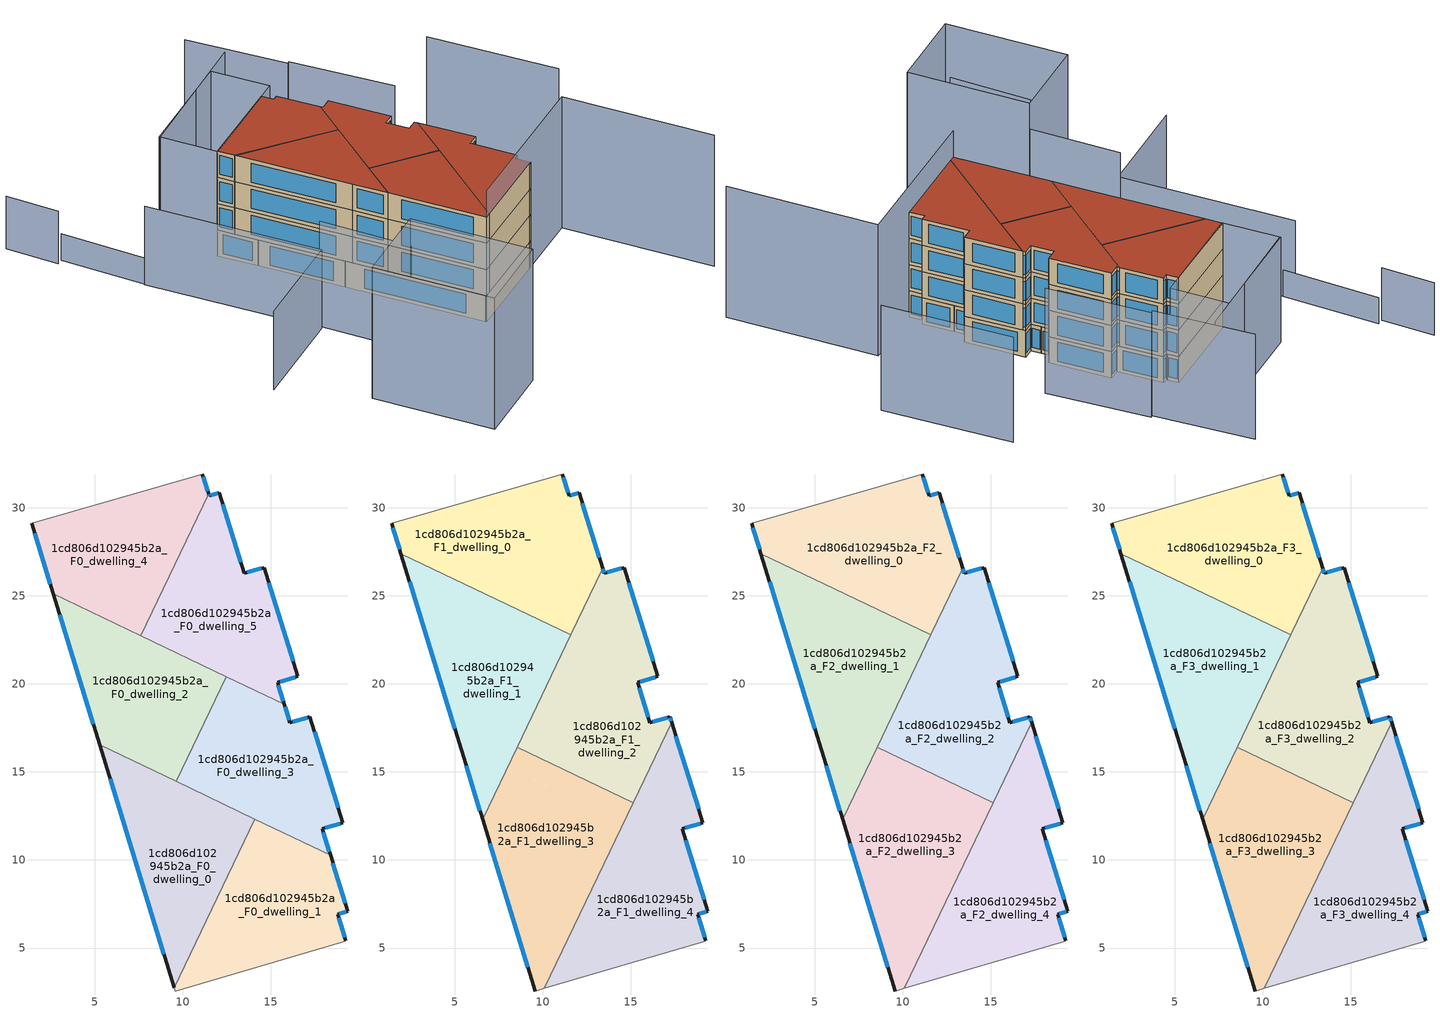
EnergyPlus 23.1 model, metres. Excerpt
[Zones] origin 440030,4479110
1cd806d102945b2a_F0_dwelling_0
 floor ground (EU_floor_Construction): 14.08,12.33 9.49,2.75 5.28,16.53 z0
 wall outside (EU_wall_Construction): 5.28,16.53 9.49,2.75 z0:3
 wall to 1cd806d102945b2a_F0_dwelling_1 (EU_wall_Construction): 9.49,2.75 14.08,12.33 z0:3
 wall to 1cd806d102945b2a_F0_dwelling_3 (EU_wall_Construction): 14.08,12.33 9.61,14.46 z0:3
 wall to 1cd806d102945b2a_F0_dwelling_2 (EU_wall_Construction): 9.61,14.46 5.28,16.53 z0:3
 window (EU_Window_Construction): 5.87,14.62 8.91,4.66 z0.42:2.58
 ceiling adiabatic (EU_roof_Construction): 9.49,2.75 14.08,12.33 7.98,15.24 6.57,12.3 z3
1cd806d102945b2a_F0_dwelling_1
 floor ground (EU_floor_Construction): 18.38,10.27 19.36,7.09 18.79,6.93 19.26,5.41 19.02,5.34 9.55,2.56 9.49,2.75 14.08,12.33 z0
 wall outside (EU_wall_Construction): 19.26,5.41 18.79,6.93 19.36,7.09 18.38,10.27 z0:3
 wall adiabatic (EU_wall_Construction): 9.49,2.75 9.55,2.56 19.02,5.34 19.26,5.41 z0:3
 wall to 1cd806d102945b2a_F0_dwelling_3 (EU_wall_Construction): 18.38,10.27 14.08,12.33 z0:3
 window (EU_Window_Construction): 19.19,5.62 18.85,6.72 / 19.23,7.53 18.52,9.83 / 18.87,6.95 19.28,7.07 z0.42:2.58
1cd806d102945b2a_F0_dwelling_2
 floor ground (EU_floor_Construction): 12.46,20.42 9.61,14.46 5.28,16.53 2.64,25.11 z0
 wall outside (EU_wall_Construction): 2.64,25.11 5.28,16.53 z0:3
 wall to 1cd806d102945b2a_F0_dwelling_3 (EU_wall_Construction): 9.61,14.46 12.46,20.42 z0:3
 wall to 1cd806d102945b2a_F0_dwelling_4 (EU_wall_Construction): 7.62,22.73 2.64,25.11 z0:3
 wall to 1cd806d102945b2a_F0_dwelling_5 (EU_wall_Construction): 12.46,20.42 7.62,22.73 z0:3
 window (EU_Window_Construction): 3.01,23.92 4.91,17.72 z0.42:2.58
1cd806d102945b2a_F0_dwelling_3
 floor ground (EU_floor_Construction): 17.22,18.13 19.09,12.12 17.92,11.77 18.38,10.27 9.61,14.46 12.46,20.42 15.76,18.84 16.08,17.79 z0
 wall outside (EU_wall_Construction): 18.38,10.27 17.92,11.77 19.09,12.12 17.22,18.13 16.08,17.79 15.76,18.84 z0:3
 wall to 1cd806d102945b2a_F0_dwelling_5 (EU_wall_Construction): 15.76,18.84 12.46,20.42 z0:3
 window (EU_Window_Construction): 18.83,12.95 17.48,17.29 / 18.08,11.82 18.93,12.07 / 18.32,10.48 17.98,11.56 / 16.03,17.94 15.8,18.69 / 17.06,18.08 16.23,17.84 z0.42:2.58
1cd806d102945b2a_F0_dwelling_4
 floor ground (EU_floor_Construction): 11.11,31.92 11.47,30.79 7.62,22.73 2.64,25.11 1.41,29.11 z0
 wall outside (EU_wall_Construction): 1.41,29.11 2.64,25.11 / 11.47,30.79 11.11,31.92 z0:3
 wall adiabatic (EU_wall_Construction): 11.11,31.92 1.41,29.11 z0:3
 wall to 1cd806d102945b2a_F0_dwelling_5 (EU_wall_Construction): 7.62,22.73 11.47,30.79 z0:3
 window (EU_Window_Construction): 1.58,28.56 2.47,25.67 / 11.42,30.94 11.16,31.76 z0.42:2.58
1cd806d102945b2a_F0_dwelling_5
 floor ground (EU_floor_Construction): 12.05,30.85 13.49,26.28 14.62,26.61 16.53,20.43 15.37,20.09 15.76,18.84 7.62,22.73 11.47,30.79 11.5,30.68 z0
 wall outside (EU_wall_Construction): 15.76,18.84 15.37,20.09 16.53,20.43 14.62,26.61 13.49,26.28 12.05,30.85 11.5,30.68 11.47,30.79 z0:3
 window (EU_Window_Construction): 14.46,26.56 13.65,26.33 / 16.26,21.29 14.88,25.75 / 15.53,20.13 16.37,20.38 / 15.7,19.01 15.43,19.91 / 11.49,30.7 11.47,30.77 / 11.97,30.82 11.58,30.71 / 13.29,26.92 12.25,30.21 z0.42:2.58
1cd806d102945b2a_F1_dwelling_0
 floor to 1cd806d102945b2a_F0_dwelling_4 (EU_floor_Construction): 11.11,31.92 11.47,30.79 8.38,24.32 1.94,27.4 1.41,29.11 z3
 floor to 1cd806d102945b2a_F0_dwelling_5 (EU_floor_Construction): 12.05,30.85 13.4,26.57 11.59,22.79 8.38,24.32 11.47,30.79 11.5,30.68 z3
 wall outside (EU_wall_Construction): 1.41,29.11 1.94,27.4 / 13.4,26.57 12.05,30.85 11.5,30.68 11.11,31.92 z3:6
 wall to 1cd806d102945b2a_F1_dwelling_1 (EU_wall_Construction): 1.94,27.4 11.59,22.79 z3:6
 wall adiabatic (EU_wall_Construction): 11.11,31.92 1.41,29.11 z3:6
 wall to 1cd806d102945b2a_F1_dwelling_2 (EU_wall_Construction): 11.59,22.79 13.4,26.57 z3:6
 window (EU_Window_Construction): 1.49,28.87 1.87,27.64 / 11.45,30.86 11.16,31.75 / 11.97,30.82 11.58,30.71 / 13.21,27.17 12.24,30.25 z3.42:5.58
1cd806d102945b2a_F1_dwelling_1
 floor to 1cd806d102945b2a_F0_dwelling_2 (EU_floor_Construction): 10.83,21.2 7.98,15.24 5.28,16.53 2.64,25.11 z3
 floor to 1cd806d102945b2a_F0_dwelling_0 (EU_floor_Construction): 7.98,15.24 6.57,12.3 5.49,15.84 5.28,16.53 z3
 floor to 1cd806d102945b2a_F0_dwelling_4 (EU_floor_Construction): 8.38,24.32 7.62,22.73 2.64,25.11 1.94,27.4 z3
 floor to 1cd806d102945b2a_F0_dwelling_5 (EU_floor_Construction): 11.59,22.79 10.83,21.2 7.62,22.73 8.38,24.32 z3
 wall outside (EU_wall_Construction): 1.94,27.4 5.49,15.84 6.57,12.3 z3:6
 wall to 1cd806d102945b2a_F1_dwelling_3 (EU_wall_Construction): 6.57,12.3 8.54,16.41 z3:6
 wall to 1cd806d102945b2a_F1_dwelling_2 (EU_wall_Construction): 8.54,16.41 11.59,22.79 z3:6
 window (EU_Window_Construction): 2.43,25.8 5,17.44 / 5.64,15.35 6.42,12.79 z3.42:5.58
1cd806d102945b2a_F1_dwelling_2
 floor to 1cd806d102945b2a_F0_dwelling_3 (EU_floor_Construction): 15.76,18.84 16.08,17.79 17.22,18.13 17.31,17.82 15.12,13.25 10.17,15.63 12.46,20.42 z3
 floor to 1cd806d102945b2a_F0_dwelling_5 (EU_floor_Construction): 14.62,26.61 16.53,20.43 15.37,20.09 15.76,18.84 10.83,21.2 13.4,26.57 13.49,26.28 z3
 floor to 1cd806d102945b2a_F0_dwelling_2 (EU_floor_Construction): 12.46,20.42 10.17,15.63 8.54,16.41 10.83,21.2 z3
 wall outside (EU_wall_Construction): 17.31,17.82 17.22,18.13 16.08,17.79 15.37,20.09 16.53,20.43 14.62,26.61 13.49,26.28 13.4,26.57 z3:6
 wall to 1cd806d102945b2a_F1_dwelling_3 (EU_wall_Construction): 8.54,16.41 15.12,13.25 z3:6
 wall to 1cd806d102945b2a_F1_dwelling_4 (EU_wall_Construction): 15.12,13.25 17.31,17.82 z3:6
 window (EU_Window_Construction): 17.3,17.87 17.23,18.09 / 13.48,26.32 13.41,26.53 / 14.46,26.56 13.65,26.33 / 16.26,21.29 14.88,25.75 / 15.53,20.13 16.37,20.38 / 15.98,18.11 15.47,19.77 / 17.06,18.08 16.23,17.84 z3.42:5.58
1cd806d102945b2a_F1_dwelling_3
 floor to 1cd806d102945b2a_F0_dwelling_1 (EU_floor_Construction): 14.57,12.09 10.09,2.72 9.55,2.56 9.49,2.75 14.08,12.33 z3
 floor to 1cd806d102945b2a_F0_dwelling_3 (EU_floor_Construction): 15.12,13.25 14.57,12.09 9.61,14.46 10.17,15.63 z3
 floor to 1cd806d102945b2a_F0_dwelling_2 (EU_floor_Construction): 10.17,15.63 9.61,14.46 7.98,15.24 8.54,16.41 z3
 floor adiabatic (EU_floor_Construction): 14.08,12.33 9.49,2.75 9.55,2.56 6.57,12.3 7.98,15.24 14.57,12.09 z3
 wall outside (EU_wall_Construction): 6.57,12.3 9.55,2.56 z3:6
 wall adiabatic (EU_wall_Construction): 9.55,2.56 10.09,2.72 z3:6
 wall to 1cd806d102945b2a_F1_dwelling_4 (EU_wall_Construction): 10.09,2.72 15.12,13.25 z3:6
 window (EU_Window_Construction): 6.99,10.95 9.14,3.91 z3.42:5.58
1cd806d102945b2a_F1_dwelling_4
 floor to 1cd806d102945b2a_F0_dwelling_1 (EU_floor_Construction): 18.38,10.27 19.36,7.09 18.79,6.93 19.26,5.41 19.02,5.34 10.09,2.72 14.57,12.09 z3
 floor to 1cd806d102945b2a_F0_dwelling_3 (EU_floor_Construction): 17.31,17.82 19.09,12.12 17.92,11.77 18.38,10.27 14.57,12.09 z3
 wall outside (EU_wall_Construction): 19.26,5.41 18.79,6.93 19.36,7.09 17.92,11.77 19.09,12.12 17.31,17.82 z3:6
 wall adiabatic (EU_wall_Construction): 10.09,2.72 19.02,5.34 19.26,5.41 z3:6
 window (EU_Window_Construction): 18.87,6.95 19.28,7.07 / 19.19,5.62 18.85,6.72 / 18.84,12.91 17.56,17.03 / 18.08,11.82 18.93,12.07 / 19.16,7.74 18.12,11.12 z3.42:5.58
1cd806d102945b2a_F2_dwelling_0
 floor to 1cd806d102945b2a_F1_dwelling_0 (EU_floor_Construction): 12.05,30.85 13.4,26.57 11.59,22.79 1.94,27.4 1.41,29.11 11.11,31.92 11.5,30.68 z6
 wall outside (EU_wall_Construction): 1.41,29.11 1.94,27.4 / 13.4,26.57 12.05,30.85 11.5,30.68 11.11,31.92 z6:9
 wall to 1cd806d102945b2a_F2_dwelling_1 (EU_wall_Construction): 1.94,27.4 11.59,22.79 z6:9
 wall adiabatic (EU_wall_Construction): 11.11,31.92 1.41,29.11 z6:9
 wall to 1cd806d102945b2a_F2_dwelling_2 (EU_wall_Construction): 11.59,22.79 13.4,26.57 z6:9
 window (EU_Window_Construction): 1.49,28.87 1.87,27.64 / 11.45,30.86 11.16,31.75 / 11.97,30.82 11.58,30.71 / 13.21,27.17 12.24,30.25 z6.42:8.58
1cd806d102945b2a_F2_dwelling_1
 floor to 1cd806d102945b2a_F1_dwelling_1 (EU_floor_Construction): 11.59,22.79 6.57,12.3 5.49,15.84 1.94,27.4 z6
 wall outside (EU_wall_Construction): 1.94,27.4 5.49,15.84 6.57,12.3 z6:9
 wall to 1cd806d102945b2a_F2_dwelling_3 (EU_wall_Construction): 6.57,12.3 8.54,16.41 z6:9
 wall to 1cd806d102945b2a_F2_dwelling_2 (EU_wall_Construction): 8.54,16.41 11.59,22.79 z6:9
 window (EU_Window_Construction): 2.43,25.8 5,17.44 / 5.64,15.35 6.42,12.79 z6.42:8.58
1cd806d102945b2a_F2_dwelling_2
 floor to 1cd806d102945b2a_F1_dwelling_2 (EU_floor_Construction): 14.62,26.61 16.53,20.43 15.37,20.09 16.08,17.79 17.22,18.13 17.31,17.82 15.12,13.25 8.54,16.41 13.4,26.57 13.49,26.28 z6
 wall outside (EU_wall_Construction): 17.31,17.82 17.22,18.13 16.08,17.79 15.37,20.09 16.53,20.43 14.62,26.61 13.49,26.28 13.4,26.57 z6:9
 wall to 1cd806d102945b2a_F2_dwelling_3 (EU_wall_Construction): 8.54,16.41 15.12,13.25 z6:9
 wall to 1cd806d102945b2a_F2_dwelling_4 (EU_wall_Construction): 15.12,13.25 17.31,17.82 z6:9
 window (EU_Window_Construction): 17.3,17.87 17.23,18.09 / 13.48,26.32 13.41,26.53 / 14.46,26.56 13.65,26.33 / 16.26,21.29 14.88,25.75 / 15.53,20.13 16.37,20.38 / 15.98,18.11 15.47,19.77 / 17.06,18.08 16.23,17.84 z6.42:8.58
1cd806d102945b2a_F2_dwelling_3
 floor to 1cd806d102945b2a_F1_dwelling_3 (EU_floor_Construction): 15.12,13.25 10.09,2.72 9.55,2.56 6.57,12.3 8.54,16.41 z6
 wall outside (EU_wall_Construction): 6.57,12.3 9.55,2.56 z6:9
 wall adiabatic (EU_wall_Construction): 9.55,2.56 10.09,2.72 z6:9
 wall to 1cd806d102945b2a_F2_dwelling_4 (EU_wall_Construction): 10.09,2.72 15.12,13.25 z6:9
 window (EU_Window_Construction): 6.99,10.95 9.14,3.91 z6.42:8.58
1cd806d102945b2a_F2_dwelling_4
 floor to 1cd806d102945b2a_F1_dwelling_4 (EU_floor_Construction): 17.31,17.82 19.09,12.12 17.92,11.77 19.36,7.09 18.79,6.93 19.26,5.41 19.02,5.34 10.09,2.72 z6
 wall outside (EU_wall_Construction): 19.26,5.41 18.79,6.93 19.36,7.09 17.92,11.77 19.09,12.12 17.31,17.82 z6:9
 wall adiabatic (EU_wall_Construction): 10.09,2.72 19.02,5.34 19.26,5.41 z6:9
 window (EU_Window_Construction): 18.87,6.95 19.28,7.07 / 19.19,5.62 18.85,6.72 / 18.84,12.91 17.56,17.03 / 18.08,11.82 18.93,12.07 / 19.16,7.74 18.12,11.12 z6.42:8.58
1cd806d102945b2a_F3_dwelling_0
 floor to 1cd806d102945b2a_F2_dwelling_0 (EU_floor_Construction): 12.05,30.85 13.4,26.57 11.59,22.79 1.94,27.4 1.41,29.11 11.11,31.92 11.5,30.68 z9
 wall outside (EU_wall_Construction): 1.41,29.11 1.94,27.4 / 13.4,26.57 12.05,30.85 11.5,30.68 11.11,31.92 z9:12
 wall to 1cd806d102945b2a_F3_dwelling_1 (EU_wall_Construction): 1.94,27.4 11.59,22.79 z9:12
 wall adiabatic (EU_wall_Construction): 11.11,31.92 1.41,29.11 z9:12
 wall to 1cd806d102945b2a_F3_dwelling_2 (EU_wall_Construction): 11.59,22.79 13.4,26.57 z9:12
 window (EU_Window_Construction): 1.49,28.87 1.87,27.64 / 11.45,30.86 11.16,31.75 / 11.97,30.82 11.58,30.71 / 13.21,27.17 12.24,30.25 z9.42:11.58
 roof outside (EU_roof_Construction): 11.59,22.79 13.4,26.57 12.05,30.85 11.5,30.68 11.11,31.92 1.41,29.11 1.94,27.4 z12
1cd806d102945b2a_F3_dwelling_1
 floor to 1cd806d102945b2a_F2_dwelling_1 (EU_floor_Construction): 11.59,22.79 6.57,12.3 5.49,15.84 1.94,27.4 z9
 wall outside (EU_wall_Construction): 1.94,27.4 5.49,15.84 6.57,12.3 z9:12
 wall to 1cd806d102945b2a_F3_dwelling_3 (EU_wall_Construction): 6.57,12.3 8.54,16.41 z9:12
 wall to 1cd806d102945b2a_F3_dwelling_2 (EU_wall_Construction): 8.54,16.41 11.59,22.79 z9:12
 window (EU_Window_Construction): 2.43,25.8 5,17.44 / 5.64,15.35 6.42,12.79 z9.42:11.58
 roof outside (EU_roof_Construction): 6.57,12.3 11.59,22.79 1.94,27.4 5.49,15.84 z12
1cd806d102945b2a_F3_dwelling_2
 floor to 1cd806d102945b2a_F2_dwelling_2 (EU_floor_Construction): 14.62,26.61 16.53,20.43 15.37,20.09 16.08,17.79 17.22,18.13 17.31,17.82 15.12,13.25 8.54,16.41 13.4,26.57 13.49,26.28 z9
 wall outside (EU_wall_Construction): 17.31,17.82 17.22,18.13 16.08,17.79 15.37,20.09 16.53,20.43 14.62,26.61 13.49,26.28 13.4,26.57 z9:12
 wall to 1cd806d102945b2a_F3_dwelling_3 (EU_wall_Construction): 8.54,16.41 15.12,13.25 z9:12
 wall to 1cd806d102945b2a_F3_dwelling_4 (EU_wall_Construction): 15.12,13.25 17.31,17.82 z9:12
 window (EU_Window_Construction): 17.3,17.87 17.23,18.09 / 13.48,26.32 13.41,26.53 / 14.46,26.56 13.65,26.33 / 16.26,21.29 14.88,25.75 / 15.53,20.13 16.37,20.38 / 15.98,18.11 15.47,19.77 / 17.06,18.08 16.23,17.84 z9.42:11.58
 roof outside (EU_roof_Construction): 15.12,13.25 17.31,17.82 17.22,18.13 16.08,17.79 15.37,20.09 16.53,20.43 14.62,26.61 13.49,26.28 13.4,26.57 8.54,16.41 z12
1cd806d102945b2a_F3_dwelling_3
 floor to 1cd806d102945b2a_F2_dwelling_3 (EU_floor_Construction): 15.12,13.25 10.09,2.72 9.55,2.56 6.57,12.3 8.54,16.41 z9
 wall outside (EU_wall_Construction): 6.57,12.3 9.55,2.56 z9:12
 wall adiabatic (EU_wall_Construction): 9.55,2.56 10.09,2.72 z9:12
 wall to 1cd806d102945b2a_F3_dwelling_4 (EU_wall_Construction): 10.09,2.72 15.12,13.25 z9:12
 window (EU_Window_Construction): 6.99,10.95 9.14,3.91 z9.42:11.58
 roof outside (EU_roof_Construction): 10.09,2.72 15.12,13.25 8.54,16.41 6.57,12.3 9.55,2.56 z12
1cd806d102945b2a_F3_dwelling_4
 floor to 1cd806d102945b2a_F2_dwelling_4 (EU_floor_Construction): 17.31,17.82 19.09,12.12 17.92,11.77 19.36,7.09 18.79,6.93 19.26,5.41 19.02,5.34 10.09,2.72 z9
 wall outside (EU_wall_Construction): 19.26,5.41 18.79,6.93 19.36,7.09 17.92,11.77 19.09,12.12 17.31,17.82 z9:12
 wall adiabatic (EU_wall_Construction): 10.09,2.72 19.02,5.34 19.26,5.41 z9:12
 window (EU_Window_Construction): 18.87,6.95 19.28,7.07 / 19.19,5.62 18.85,6.72 / 18.84,12.91 17.56,17.03 / 18.08,11.82 18.93,12.07 / 19.16,7.74 18.12,11.12 z9.42:11.58
 roof outside (EU_roof_Construction): 19.02,5.34 19.26,5.41 18.79,6.93 19.36,7.09 17.92,11.77 19.09,12.12 17.31,17.82 10.09,2.72 z12
shading: 9.55,2.56 26.12,7.42 / 26.12,7.42 30.56,-7.72 / -3.62,-9.63 -7.22,2.52 / -7.22,2.52 1.32,5.05 / 1.32,5.05 4.92,-7.1 / 4.92,-7.1 -3.62,-9.63 z0:15; 32.84,13.52 28.82,26.48 / 20.64,23.45 17.2,33.7 / 16.92,33.61 13.59,43.55 / 14.44,39.32 -0.31,34.77 / -1.24,14.11 1.28,4.91 / -0.33,34.85 11.22,38.29 / 11.22,38.29 12.96,32.45 / 12.96,32.45 1.41,29.01 / 1.41,29.01 -0.33,34.85 z0:12; -5.81,-0.96 -3.74,-9.21 / -6.7,31.21 -1.41,13.75 / -1.41,13.75 -12.18,10.48 z0:9; -8.69,39.92 -6.33,29.98 z0:3; -10.6,45.13 -9.32,39.75 z0:6
[Building]
EU S2 Campaign: North Axis=0; Terrain=City; Solar Distribution=FullExterior
[Site:Location]
Madrid: Latitude=40.5; Longitude=-3.5; Time Zone=1; Elevation=609
[SizingPeriod:WeatherFileDays]
AnnualSizingPeriod: Begin Month=1; Begin Day of Month=1; End Month=12; End Day of Month=31; Day of Week for Start Day=Monday; Use Weather File Daylight Saving Period=No; Use Weather File Rain and Snow Indicators=No
[MATERIAL]
EU_InternalMass_Material: Roughness=MediumRough; Thickness=0.1; Conductivity=1; Density=1800; Specific Heat=900; Thermal Absorptance=0.9; Solar Absorptance=0.7; Visible Absorptance=0.7
[MATERIAL:NOMASS] Roughness=MediumRough; Thermal Absorptance=0.9; Solar Absorptance=0.7; Visible Absorptance=0.7
Name | Thermal Resistance
EU_wall_NoMass | 1.60022
EU_roof_NoMass | 1.57597
EU_floor_NoMass | 0.470652
[WINDOWMATERIAL:SIMPLEGLAZINGSYSTEM]
EU_Window_SimpleGlazing: UFactor=3.28802; Solar Heat Gain Coefficient=0.85; Visible Transmittance=0.85
[CONSTRUCTION]
EU_wall_Construction: EU_wall_NoMass
EU_roof_Construction: EU_roof_NoMass
EU_floor_Construction: EU_floor_NoMass
EU_InternalMass_Construction: EU_InternalMass_Material
EU_Window_Construction: EU_Window_SimpleGlazing
[ZONE] Type=1; Multiplier=1; Ceiling Height=autocalculate; Floor Area=autocalculate; Part of Total Floor Area=Yes
Name | Volume
1cd806d102945b2a_F0_dwelling_0 | 155.252
1cd806d102945b2a_F1_dwelling_0; 1cd806d102945b2a_F2_dwelling_0; 1cd806d102945b2a_F3_dwelling_0 | 186.285
1cd806d102945b2a_F0_dwelling_1; 1cd806d102945b2a_F0_dwelling_4 | 155.234
1cd806d102945b2a_F1_dwelling_1; 1cd806d102945b2a_F2_dwelling_1; 1cd806d102945b2a_F3_dwelling_1 | 186.267
1cd806d102945b2a_F0_dwelling_2 | 155.246
1cd806d102945b2a_F1_dwelling_2; 1cd806d102945b2a_F2_dwelling_2; 1cd806d102945b2a_F3_dwelling_2 | 186.272
1cd806d102945b2a_F0_dwelling_3 | 155.23
1cd806d102945b2a_F1_dwelling_3; 1cd806d102945b2a_F2_dwelling_3; 1cd806d102945b2a_F3_dwelling_3 | 186.284
1cd806d102945b2a_F1_dwelling_4; 1cd806d102945b2a_F2_dwelling_4; 1cd806d102945b2a_F3_dwelling_4 | 186.274
1cd806d102945b2a_F0_dwelling_5 | 155.221
[INTERNALMASS] Construction=EU_InternalMass_Construction
Name | Zone or ZoneList | Surface Area
1cd806d102945b2a_F0_dwelling_0_EU_InternalMass | 1cd806d102945b2a_F0_dwelling_0 | 51.7421
1cd806d102945b2a_F0_dwelling_1_EU_InternalMass | 1cd806d102945b2a_F0_dwelling_1 | 51.7448
1cd806d102945b2a_F0_dwelling_2_EU_InternalMass | 1cd806d102945b2a_F0_dwelling_2 | 51.7489
1cd806d102945b2a_F0_dwelling_3_EU_InternalMass | 1cd806d102945b2a_F0_dwelling_3 | 51.7432
1cd806d102945b2a_F0_dwelling_4_EU_InternalMass | 1cd806d102945b2a_F0_dwelling_4 | 51.7446
1cd806d102945b2a_F0_dwelling_5_EU_InternalMass | 1cd806d102945b2a_F0_dwelling_5 | 51.7402
1cd806d102945b2a_F1_dwelling_0_EU_InternalMass | 1cd806d102945b2a_F1_dwelling_0 | 62.0952
1cd806d102945b2a_F1_dwelling_1_EU_InternalMass | 1cd806d102945b2a_F1_dwelling_1 | 62.0913
1cd806d102945b2a_F1_dwelling_2_EU_InternalMass | 1cd806d102945b2a_F1_dwelling_2 | 62.0896
1cd806d102945b2a_F1_dwelling_3_EU_InternalMass | 1cd806d102945b2a_F1_dwelling_3 | 62.0929
1cd806d102945b2a_F1_dwelling_4_EU_InternalMass | 1cd806d102945b2a_F1_dwelling_4 | 62.0914
1cd806d102945b2a_F2_dwelling_0_EU_InternalMass | 1cd806d102945b2a_F2_dwelling_0 | 62.0952
1cd806d102945b2a_F2_dwelling_1_EU_InternalMass | 1cd806d102945b2a_F2_dwelling_1 | 62.0913
1cd806d102945b2a_F2_dwelling_2_EU_InternalMass | 1cd806d102945b2a_F2_dwelling_2 | 62.0896
1cd806d102945b2a_F2_dwelling_3_EU_InternalMass | 1cd806d102945b2a_F2_dwelling_3 | 62.0929
1cd806d102945b2a_F2_dwelling_4_EU_InternalMass | 1cd806d102945b2a_F2_dwelling_4 | 62.0914
1cd806d102945b2a_F3_dwelling_0_EU_InternalMass | 1cd806d102945b2a_F3_dwelling_0 | 62.0952
1cd806d102945b2a_F3_dwelling_1_EU_InternalMass | 1cd806d102945b2a_F3_dwelling_1 | 62.0913
1cd806d102945b2a_F3_dwelling_2_EU_InternalMass | 1cd806d102945b2a_F3_dwelling_2 | 62.0896
1cd806d102945b2a_F3_dwelling_3_EU_InternalMass | 1cd806d102945b2a_F3_dwelling_3 | 62.0929
1cd806d102945b2a_F3_dwelling_4_EU_InternalMass | 1cd806d102945b2a_F3_dwelling_4 | 62.0914
[OTHEREQUIPMENT] Fuel Type=Electricity; Design Level Calculation Method=Watts/Area; Power per Zone Floor Area=1; Fraction Latent=0; Fraction Radiant=0; Fraction Lost=0; Carbon Dioxide Generation Rate=0; EndUse Subcategory=EU_Step8_InternalGains
Name | Zone or ZoneList or Space or SpaceList | Schedule
EU_Step8_InternalGain_1cd806d102945b2a_F0_dwelling_0_f000 | 1cd806d102945b2a_F0_dwelling_0 | EU_Step8_GainSchedule_1cd806d102945b2a_F0_dwelling_0_f000
EU_Step8_InternalGain_1cd806d102945b2a_F0_dwelling_1_f000 | 1cd806d102945b2a_F0_dwelling_1 | EU_Step8_GainSchedule_1cd806d102945b2a_F0_dwelling_1_f000
EU_Step8_InternalGain_1cd806d102945b2a_F0_dwelling_2_f000 | 1cd806d102945b2a_F0_dwelling_2 | EU_Step8_GainSchedule_1cd806d102945b2a_F0_dwelling_2_f000
EU_Step8_InternalGain_1cd806d102945b2a_F0_dwelling_3_f000 | 1cd806d102945b2a_F0_dwelling_3 | EU_Step8_GainSchedule_1cd806d102945b2a_F0_dwelling_3_f000
EU_Step8_InternalGain_1cd806d102945b2a_F0_dwelling_4_f000 | 1cd806d102945b2a_F0_dwelling_4 | EU_Step8_GainSchedule_1cd806d102945b2a_F0_dwelling_4_f000
EU_Step8_InternalGain_1cd806d102945b2a_F0_dwelling_5_f000 | 1cd806d102945b2a_F0_dwelling_5 | EU_Step8_GainSchedule_1cd806d102945b2a_F0_dwelling_5_f000
EU_Step8_InternalGain_1cd806d102945b2a_F1_dwelling_0_f000 | 1cd806d102945b2a_F1_dwelling_0 | EU_Step8_GainSchedule_1cd806d102945b2a_F1_dwelling_0_f000
EU_Step8_InternalGain_1cd806d102945b2a_F1_dwelling_1_f000 | 1cd806d102945b2a_F1_dwelling_1 | EU_Step8_GainSchedule_1cd806d102945b2a_F1_dwelling_1_f000
EU_Step8_InternalGain_1cd806d102945b2a_F1_dwelling_2_f000 | 1cd806d102945b2a_F1_dwelling_2 | EU_Step8_GainSchedule_1cd806d102945b2a_F1_dwelling_2_f000
EU_Step8_InternalGain_1cd806d102945b2a_F1_dwelling_3_f000 | 1cd806d102945b2a_F1_dwelling_3 | EU_Step8_GainSchedule_1cd806d102945b2a_F1_dwelling_3_f000
EU_Step8_InternalGain_1cd806d102945b2a_F1_dwelling_4_f000 | 1cd806d102945b2a_F1_dwelling_4 | EU_Step8_GainSchedule_1cd806d102945b2a_F1_dwelling_4_f000
EU_Step8_InternalGain_1cd806d102945b2a_F2_dwelling_0_f000 | 1cd806d102945b2a_F2_dwelling_0 | EU_Step8_GainSchedule_1cd806d102945b2a_F2_dwelling_0_f000
EU_Step8_InternalGain_1cd806d102945b2a_F2_dwelling_1_f000 | 1cd806d102945b2a_F2_dwelling_1 | EU_Step8_GainSchedule_1cd806d102945b2a_F2_dwelling_1_f000
EU_Step8_InternalGain_1cd806d102945b2a_F2_dwelling_2_f000 | 1cd806d102945b2a_F2_dwelling_2 | EU_Step8_GainSchedule_1cd806d102945b2a_F2_dwelling_2_f000
EU_Step8_InternalGain_1cd806d102945b2a_F2_dwelling_3_f000 | 1cd806d102945b2a_F2_dwelling_3 | EU_Step8_GainSchedule_1cd806d102945b2a_F2_dwelling_3_f000
EU_Step8_InternalGain_1cd806d102945b2a_F2_dwelling_4_f000 | 1cd806d102945b2a_F2_dwelling_4 | EU_Step8_GainSchedule_1cd806d102945b2a_F2_dwelling_4_f000
EU_Step8_InternalGain_1cd806d102945b2a_F3_dwelling_0_f000 | 1cd806d102945b2a_F3_dwelling_0 | EU_Step8_GainSchedule_1cd806d102945b2a_F3_dwelling_0_f000
EU_Step8_InternalGain_1cd806d102945b2a_F3_dwelling_1_f000 | 1cd806d102945b2a_F3_dwelling_1 | EU_Step8_GainSchedule_1cd806d102945b2a_F3_dwelling_1_f000
EU_Step8_InternalGain_1cd806d102945b2a_F3_dwelling_2_f000 | 1cd806d102945b2a_F3_dwelling_2 | EU_Step8_GainSchedule_1cd806d102945b2a_F3_dwelling_2_f000
EU_Step8_InternalGain_1cd806d102945b2a_F3_dwelling_3_f000 | 1cd806d102945b2a_F3_dwelling_3 | EU_Step8_GainSchedule_1cd806d102945b2a_F3_dwelling_3_f000
EU_Step8_InternalGain_1cd806d102945b2a_F3_dwelling_4_f000 | 1cd806d102945b2a_F3_dwelling_4 | EU_Step8_GainSchedule_1cd806d102945b2a_F3_dwelling_4_f000
[ZONEVENTILATION:DESIGNFLOWRATE] Schedule=EU_AlwaysOn; Design Flow Rate Calculation Method=AirChanges/Hour; Air Changes per Hour=0.480704; Ventilation Type=Natural; Fan Pressure Rise=0; Fan Total Efficiency=1; Constant Term Coefficient=1; Temperature Term Coefficient=0; Velocity Term Coefficient=0; Velocity Squared Term Coefficient=0; Minimum Indoor Temperature=-100; Maximum Indoor Temperature=100; Delta Temperature=-100; Minimum Outdoor Temperature=-100; Maximum Outdoor Temperature=100; Maximum Wind Speed=40
Name | Zone or ZoneList or Space or SpaceList
EU_ConstantAir_1cd806d102945b2a_F0_dwelling_0 | 1cd806d102945b2a_F0_dwelling_0
EU_ConstantAir_1cd806d102945b2a_F0_dwelling_1 | 1cd806d102945b2a_F0_dwelling_1
EU_ConstantAir_1cd806d102945b2a_F0_dwelling_2 | 1cd806d102945b2a_F0_dwelling_2
EU_ConstantAir_1cd806d102945b2a_F0_dwelling_3 | 1cd806d102945b2a_F0_dwelling_3
EU_ConstantAir_1cd806d102945b2a_F0_dwelling_4 | 1cd806d102945b2a_F0_dwelling_4
EU_ConstantAir_1cd806d102945b2a_F0_dwelling_5 | 1cd806d102945b2a_F0_dwelling_5
EU_ConstantAir_1cd806d102945b2a_F1_dwelling_0 | 1cd806d102945b2a_F1_dwelling_0
EU_ConstantAir_1cd806d102945b2a_F1_dwelling_1 | 1cd806d102945b2a_F1_dwelling_1
EU_ConstantAir_1cd806d102945b2a_F1_dwelling_2 | 1cd806d102945b2a_F1_dwelling_2
EU_ConstantAir_1cd806d102945b2a_F1_dwelling_3 | 1cd806d102945b2a_F1_dwelling_3
EU_ConstantAir_1cd806d102945b2a_F1_dwelling_4 | 1cd806d102945b2a_F1_dwelling_4
EU_ConstantAir_1cd806d102945b2a_F2_dwelling_0 | 1cd806d102945b2a_F2_dwelling_0
EU_ConstantAir_1cd806d102945b2a_F2_dwelling_1 | 1cd806d102945b2a_F2_dwelling_1
EU_ConstantAir_1cd806d102945b2a_F2_dwelling_2 | 1cd806d102945b2a_F2_dwelling_2
EU_ConstantAir_1cd806d102945b2a_F2_dwelling_3 | 1cd806d102945b2a_F2_dwelling_3
EU_ConstantAir_1cd806d102945b2a_F2_dwelling_4 | 1cd806d102945b2a_F2_dwelling_4
EU_ConstantAir_1cd806d102945b2a_F3_dwelling_0 | 1cd806d102945b2a_F3_dwelling_0
EU_ConstantAir_1cd806d102945b2a_F3_dwelling_1 | 1cd806d102945b2a_F3_dwelling_1
EU_ConstantAir_1cd806d102945b2a_F3_dwelling_2 | 1cd806d102945b2a_F3_dwelling_2
EU_ConstantAir_1cd806d102945b2a_F3_dwelling_3 | 1cd806d102945b2a_F3_dwelling_3
EU_ConstantAir_1cd806d102945b2a_F3_dwelling_4 | 1cd806d102945b2a_F3_dwelling_4
[HVACTEMPLATE:THERMOSTAT] Constant Heating Setpoint=20; Constant Cooling Setpoint=50
EU_HeatOnly_1cd806d102945b2a_F0_dwelling_0; EU_HeatOnly_1cd806d102945b2a_F0_dwelling_1; EU_HeatOnly_1cd806d102945b2a_F0_dwelling_2; EU_HeatOnly_1cd806d102945b2a_F0_dwelling_3; EU_HeatOnly_1cd806d102945b2a_F0_dwelling_4; EU_HeatOnly_1cd806d102945b2a_F0_dwelling_5; EU_HeatOnly_1cd806d102945b2a_F1_dwelling_0; EU_HeatOnly_1cd806d102945b2a_F1_dwelling_1; EU_HeatOnly_1cd806d102945b2a_F1_dwelling_2; EU_HeatOnly_1cd806d102945b2a_F1_dwelling_3; EU_HeatOnly_1cd806d102945b2a_F1_dwelling_4; EU_HeatOnly_1cd806d102945b2a_F2_dwelling_0; EU_HeatOnly_1cd806d102945b2a_F2_dwelling_1; EU_HeatOnly_1cd806d102945b2a_F2_dwelling_2; EU_HeatOnly_1cd806d102945b2a_F2_dwelling_3; EU_HeatOnly_1cd806d102945b2a_F2_dwelling_4; EU_HeatOnly_1cd806d102945b2a_F3_dwelling_0; EU_HeatOnly_1cd806d102945b2a_F3_dwelling_1; EU_HeatOnly_1cd806d102945b2a_F3_dwelling_2; EU_HeatOnly_1cd806d102945b2a_F3_dwelling_3; EU_HeatOnly_1cd806d102945b2a_F3_dwelling_4
[HVACTEMPLATE:ZONE:IDEALLOADSAIRSYSTEM] System Availability Schedule=EU_AlwaysOn; Maximum Heating Supply Air Temperature=50; Minimum Cooling Supply Air Temperature=13; Maximum Heating Supply Air Humidity Ratio=0.0156; Minimum Cooling Supply Air Humidity Ratio=0.0077; Heating Limit=NoLimit; Cooling Limit=NoLimit; Heating Availability Schedule=EU_AlwaysOn; Cooling Availability Schedule=EU_CoolingOff; Dehumidification Control Type=ConstantSensibleHeatRatio; Cooling Sensible Heat Ratio=0.7; Dehumidification Setpoint=60; Humidification Control Type=None; Humidification Setpoint=30; Outdoor Air Method=None; Outdoor Air Flow Rate per Person=0.00944; Outdoor Air Flow Rate per Zone Floor Area=0; Outdoor Air Flow Rate per Zone=0; Demand Controlled Ventilation Type=None; Outdoor Air Economizer Type=NoEconomizer; Heat Recovery Type=None; Sensible Heat Recovery Effectiveness=0.7; Latent Heat Recovery Effectiveness=0.65
Name | Template Thermostat
1cd806d102945b2a_F0_dwelling_0 | EU_HeatOnly_1cd806d102945b2a_F0_dwelling_0
1cd806d102945b2a_F0_dwelling_1 | EU_HeatOnly_1cd806d102945b2a_F0_dwelling_1
1cd806d102945b2a_F0_dwelling_2 | EU_HeatOnly_1cd806d102945b2a_F0_dwelling_2
1cd806d102945b2a_F0_dwelling_3 | EU_HeatOnly_1cd806d102945b2a_F0_dwelling_3
1cd806d102945b2a_F0_dwelling_4 | EU_HeatOnly_1cd806d102945b2a_F0_dwelling_4
1cd806d102945b2a_F0_dwelling_5 | EU_HeatOnly_1cd806d102945b2a_F0_dwelling_5
1cd806d102945b2a_F1_dwelling_0 | EU_HeatOnly_1cd806d102945b2a_F1_dwelling_0
1cd806d102945b2a_F1_dwelling_1 | EU_HeatOnly_1cd806d102945b2a_F1_dwelling_1
1cd806d102945b2a_F1_dwelling_2 | EU_HeatOnly_1cd806d102945b2a_F1_dwelling_2
1cd806d102945b2a_F1_dwelling_3 | EU_HeatOnly_1cd806d102945b2a_F1_dwelling_3
1cd806d102945b2a_F1_dwelling_4 | EU_HeatOnly_1cd806d102945b2a_F1_dwelling_4
1cd806d102945b2a_F2_dwelling_0 | EU_HeatOnly_1cd806d102945b2a_F2_dwelling_0
1cd806d102945b2a_F2_dwelling_1 | EU_HeatOnly_1cd806d102945b2a_F2_dwelling_1
1cd806d102945b2a_F2_dwelling_2 | EU_HeatOnly_1cd806d102945b2a_F2_dwelling_2
1cd806d102945b2a_F2_dwelling_3 | EU_HeatOnly_1cd806d102945b2a_F2_dwelling_3
1cd806d102945b2a_F2_dwelling_4 | EU_HeatOnly_1cd806d102945b2a_F2_dwelling_4
1cd806d102945b2a_F3_dwelling_0 | EU_HeatOnly_1cd806d102945b2a_F3_dwelling_0
1cd806d102945b2a_F3_dwelling_1 | EU_HeatOnly_1cd806d102945b2a_F3_dwelling_1
1cd806d102945b2a_F3_dwelling_2 | EU_HeatOnly_1cd806d102945b2a_F3_dwelling_2
1cd806d102945b2a_F3_dwelling_3 | EU_HeatOnly_1cd806d102945b2a_F3_dwelling_3
1cd806d102945b2a_F3_dwelling_4 | EU_HeatOnly_1cd806d102945b2a_F3_dwelling_4
[SIZING:ZONE] Zone Cooling Design Supply Air Temperature Input Method=SupplyAirTemperature; Zone Cooling Design Supply Air Temperature=13; Zone Heating Design Supply Air Temperature Input Method=SupplyAirTemperature; Zone Heating Design Supply Air Temperature=50; Zone Cooling Design Supply Air Humidity Ratio=0.008; Zone Heating Design Supply Air Humidity Ratio=0.008; Cooling Design Air Flow Method=DesignDay; Cooling Design Air Flow Rate=0; Cooling Minimum Air Flow per Zone Floor Area=0.000762; Cooling Minimum Air Flow=0; Cooling Minimum Air Flow Fraction=0.2; Heating Design Air Flow Method=DesignDay; Heating Design Air Flow Rate=0; Heating Maximum Air Flow per Zone Floor Area=0.002032; Heating Maximum Air Flow=0.141576; Heating Maximum Air Flow Fraction=0.3; Account for Dedicated Outdoor Air System=No; Dedicated Outdoor Air System Control Strategy=NeutralSupplyAir; Dedicated Outdoor Air Low Setpoint Temperature for Design=autosize; Dedicated Outdoor Air High Setpoint Temperature for Design=autosize; Zone Load Sizing Method=Sensible Load Only No Latent Load; Zone Latent Cooling Design Supply Air Humidity Ratio Input Method=HumidityRatioDifference; Zone Cooling Design Supply Air Humidity Ratio Difference=0.005; Zone Latent Heating Design Supply Air Humidity Ratio Input Method=HumidityRatioDifference; Zone Humidification Design Supply Air Humidity Ratio Difference=0.005
1cd806d102945b2a_F0_dwelling_0; 1cd806d102945b2a_F0_dwelling_1; 1cd806d102945b2a_F0_dwelling_2; 1cd806d102945b2a_F0_dwelling_3; 1cd806d102945b2a_F0_dwelling_4; 1cd806d102945b2a_F0_dwelling_5; 1cd806d102945b2a_F1_dwelling_0; 1cd806d102945b2a_F1_dwelling_1; 1cd806d102945b2a_F1_dwelling_2; 1cd806d102945b2a_F1_dwelling_3; 1cd806d102945b2a_F1_dwelling_4; 1cd806d102945b2a_F2_dwelling_0; 1cd806d102945b2a_F2_dwelling_1; 1cd806d102945b2a_F2_dwelling_2; 1cd806d102945b2a_F2_dwelling_3; 1cd806d102945b2a_F2_dwelling_4; 1cd806d102945b2a_F3_dwelling_0; 1cd806d102945b2a_F3_dwelling_1; 1cd806d102945b2a_F3_dwelling_2; 1cd806d102945b2a_F3_dwelling_3; 1cd806d102945b2a_F3_dwelling_4
[SCHEDULE:CONSTANT]
Name | Hourly Value
EU_AlwaysOn | 1
EU_CoolingOff | 0
[SCHEDULE:FILE] Column Number=1; Rows to Skip at Top=0; Number of Hours of Data=8760; Column Separator=Comma; Interpolate to Timestep=No; Minutes per Item=60; Adjust Schedule for Daylight Savings=Yes
Name | File
EU_Step8_GainSchedule_1cd806d102945b2a_F0_dwelling_0_f000 | ../../schedules/1cd806d102945b2a/1cd806d102945b2a_F0_dwelling_0_f000_gain.csv
EU_Step8_GainSchedule_1cd806d102945b2a_F0_dwelling_1_f000 | ../../schedules/1cd806d102945b2a/1cd806d102945b2a_F0_dwelling_1_f000_gain.csv
EU_Step8_GainSchedule_1cd806d102945b2a_F0_dwelling_2_f000 | ../../schedules/1cd806d102945b2a/1cd806d102945b2a_F0_dwelling_2_f000_gain.csv
EU_Step8_GainSchedule_1cd806d102945b2a_F0_dwelling_3_f000 | ../../schedules/1cd806d102945b2a/1cd806d102945b2a_F0_dwelling_3_f000_gain.csv
EU_Step8_GainSchedule_1cd806d102945b2a_F0_dwelling_4_f000 | ../../schedules/1cd806d102945b2a/1cd806d102945b2a_F0_dwelling_4_f000_gain.csv
EU_Step8_GainSchedule_1cd806d102945b2a_F0_dwelling_5_f000 | ../../schedules/1cd806d102945b2a/1cd806d102945b2a_F0_dwelling_5_f000_gain.csv
EU_Step8_GainSchedule_1cd806d102945b2a_F1_dwelling_0_f000 | ../../schedules/1cd806d102945b2a/1cd806d102945b2a_F1_dwelling_0_f000_gain.csv
EU_Step8_GainSchedule_1cd806d102945b2a_F1_dwelling_1_f000 | ../../schedules/1cd806d102945b2a/1cd806d102945b2a_F1_dwelling_1_f000_gain.csv
EU_Step8_GainSchedule_1cd806d102945b2a_F1_dwelling_2_f000 | ../../schedules/1cd806d102945b2a/1cd806d102945b2a_F1_dwelling_2_f000_gain.csv
EU_Step8_GainSchedule_1cd806d102945b2a_F1_dwelling_3_f000 | ../../schedules/1cd806d102945b2a/1cd806d102945b2a_F1_dwelling_3_f000_gain.csv
EU_Step8_GainSchedule_1cd806d102945b2a_F1_dwelling_4_f000 | ../../schedules/1cd806d102945b2a/1cd806d102945b2a_F1_dwelling_4_f000_gain.csv
EU_Step8_GainSchedule_1cd806d102945b2a_F2_dwelling_0_f000 | ../../schedules/1cd806d102945b2a/1cd806d102945b2a_F2_dwelling_0_f000_gain.csv
EU_Step8_GainSchedule_1cd806d102945b2a_F2_dwelling_1_f000 | ../../schedules/1cd806d102945b2a/1cd806d102945b2a_F2_dwelling_1_f000_gain.csv
EU_Step8_GainSchedule_1cd806d102945b2a_F2_dwelling_2_f000 | ../../schedules/1cd806d102945b2a/1cd806d102945b2a_F2_dwelling_2_f000_gain.csv
EU_Step8_GainSchedule_1cd806d102945b2a_F2_dwelling_3_f000 | ../../schedules/1cd806d102945b2a/1cd806d102945b2a_F2_dwelling_3_f000_gain.csv
EU_Step8_GainSchedule_1cd806d102945b2a_F2_dwelling_4_f000 | ../../schedules/1cd806d102945b2a/1cd806d102945b2a_F2_dwelling_4_f000_gain.csv
EU_Step8_GainSchedule_1cd806d102945b2a_F3_dwelling_0_f000 | ../../schedules/1cd806d102945b2a/1cd806d102945b2a_F3_dwelling_0_f000_gain.csv
EU_Step8_GainSchedule_1cd806d102945b2a_F3_dwelling_1_f000 | ../../schedules/1cd806d102945b2a/1cd806d102945b2a_F3_dwelling_1_f000_gain.csv
EU_Step8_GainSchedule_1cd806d102945b2a_F3_dwelling_2_f000 | ../../schedules/1cd806d102945b2a/1cd806d102945b2a_F3_dwelling_2_f000_gain.csv
EU_Step8_GainSchedule_1cd806d102945b2a_F3_dwelling_3_f000 | ../../schedules/1cd806d102945b2a/1cd806d102945b2a_F3_dwelling_3_f000_gain.csv
EU_Step8_GainSchedule_1cd806d102945b2a_F3_dwelling_4_f000 | ../../schedules/1cd806d102945b2a/1cd806d102945b2a_F3_dwelling_4_f000_gain.csv
